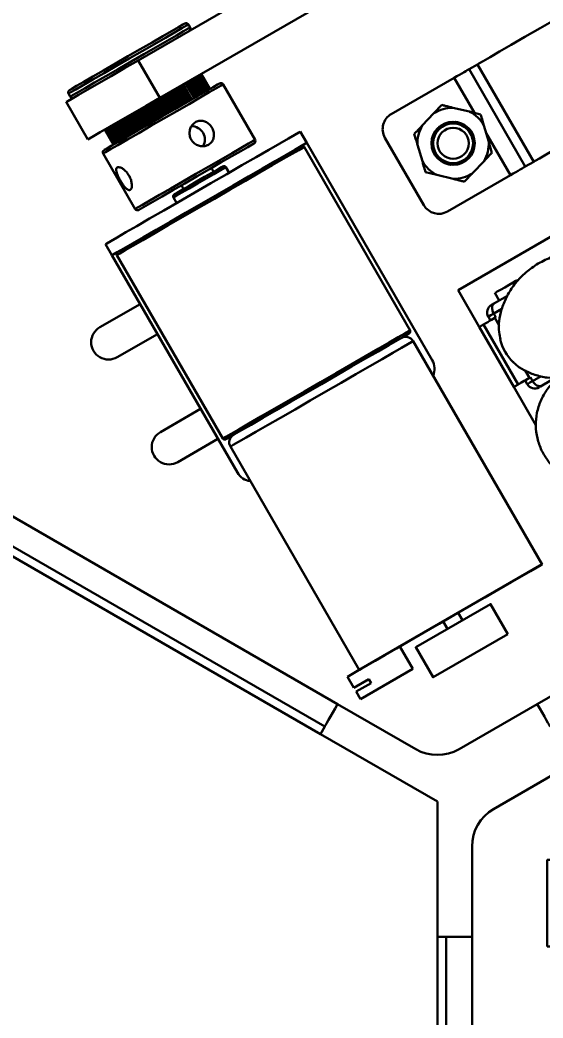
# Model space of a CAD drawing. Header units: millimetres. Extents: x 263 to 2983, y 441 to 2500.
# Drawn here: x 550.9 to 611.4, y 1349.6 to 1465 of the extents above; entities that cross this region are included whole.
import ezdxf

# ---------------------------------------------------------------- set-up
doc = ezdxf.new("R2010")
doc.units = ezdxf.units.MM
doc.header["$LTSCALE"] = 0.5
doc.layers.add('BOL', color=7, linetype='Continuous', lineweight=50)

# ---------------------------------------------------------------- blocks, each defined once
blk = doc.blocks.new('*U50')
at = {"layer": 'BOL'}
for p, q in [((-12, 6.19), (9.13, -6.01)), ((-1.8, 1.45), (-2.29, 0.59)), ((-0.07, 0.45), (-0.57, -0.4)), ((4.44, -3.3), (5.94, -0.7)), ((5.94, -0.7), (12, -4.2)), ((9.77, -4.07), (9.52, -4.5)), ((9.52, -4.5), (11.25, -5.5)), ((11.5, -5.07), (9.77, -4.07)), ((12, -4.2), (11.5, -5.07)), ((11.25, -5.5), (10.5, -6.8)), ((10.5, -6.8), (9.13, -6.01))]:
    blk.add_line(p, q, dxfattribs=at)
blk.add_lwpolyline([(-3.05, 6.8), (5.61, 1.8), (3.61, -1.67), (-5.05, 3.33)], close=True, dxfattribs=at)
blk = doc.blocks.new('*U51')
at = {"layer": 'BOL', "color": 0, "linetype": 'ByBlock', "lineweight": -2, "transparency": 16777216, "rotation": 239.9999999999999}
blk.add_blockref('*U50', (599.89, 1758.51), dxfattribs=at)
blk = doc.blocks.new('*U56')
at = {"layer": 'BOL'}
for p, q in [((-12, 6.19), (9.13, -6.01)), ((-1.8, 1.45), (-2.29, 0.59)), ((-0.07, 0.45), (-0.57, -0.4)), ((4.44, -3.3), (5.94, -0.7)), ((5.94, -0.7), (12, -4.2)), ((9.77, -4.07), (9.52, -4.5)), ((9.52, -4.5), (11.25, -5.5)), ((11.5, -5.07), (9.77, -4.07)), ((12, -4.2), (11.5, -5.07)), ((11.25, -5.5), (10.5, -6.8)), ((10.5, -6.8), (9.13, -6.01))]:
    blk.add_line(p, q, dxfattribs=at)
blk.add_lwpolyline([(-3.05, 6.8), (5.61, 1.8), (3.61, -1.67), (-5.05, 3.33)], close=True, dxfattribs=at)
blk = doc.blocks.new('*U57')
at = {"layer": 'BOL', "color": 0, "linetype": 'ByBlock', "lineweight": -2, "transparency": 16777216, "rotation": 120}
blk.add_blockref('*U56', (511.22, 1909.54), dxfattribs=at)

msp = doc.modelspace()

# ---------------------------------------------------------------- linework, layer by layer
at = {"layer": 'BOL'}
for p, q in [((564.56, 1460.33), (606.67, 1484.65)), ((567.06, 1456), (609.17, 1480.32)), ((570.57, 1464.15), (570.37, 1464.49)), ((564.56, 1460.33), (567.06, 1456)), ((603.78, 1459.88), (602.81, 1459.32)), ((603.78, 1459.88), (610.28, 1448.62)), ((571.44, 1458.53), (572.44, 1456.8)), ((571.56, 1458.6), (572.56, 1456.87)), ((571.61, 1458.63), (572.61, 1456.9)), ((571.66, 1458.66), (572.66, 1456.93)), ((571.74, 1458.71), (572.74, 1456.97)), ((571.77, 1458.72), (572.77, 1456.99)), ((571.81, 1458.74), (572.81, 1457.01)), ((571.84, 1458.76), (572.84, 1457.03)), ((571.85, 1458.77), (572.85, 1457.03)), ((571.86, 1458.77), (572.86, 1457.04)), ((602.81, 1459.32), (609.31, 1448.06)), ((569.49, 1457.41), (570.49, 1455.67)), ((569.63, 1457.49), (570.63, 1455.75)), ((569.77, 1457.57), (570.77, 1455.83)), ((570.04, 1457.72), (571.04, 1455.99)), ((570.16, 1457.79), (571.16, 1456.06)), ((570.29, 1457.87), (571.29, 1456.13)), ((570.53, 1458), (571.53, 1456.27)), ((570.64, 1458.06), (571.64, 1456.33)), ((570.74, 1458.13), (571.74, 1456.4)), ((570.95, 1458.24), (571.95, 1456.51)), ((571.04, 1458.3), (572.04, 1456.56)), ((571.13, 1458.35), (572.13, 1456.62)), ((571.29, 1458.44), (572.29, 1456.71)), ((571.36, 1458.49), (572.36, 1456.75)), ((578.07, 1451.15), (574.37, 1457.56)), ((593.82, 1454.13), (601.09, 1458.33)), ((601.09, 1458.33), (603.43, 1454.27)), ((556.51, 1456.49), (556.71, 1456.15)), ((567.43, 1456.22), (568.43, 1454.48)), ((567.59, 1456.31), (568.59, 1454.58)), ((567.76, 1456.4), (568.76, 1454.67)), ((567.93, 1456.5), (568.93, 1454.77)), ((568.06, 1456.58), (569.06, 1454.85)), ((568.26, 1456.69), (569.26, 1454.96)), ((568.42, 1456.79), (569.42, 1455.05)), ((568.58, 1456.88), (569.58, 1455.15)), ((568.66, 1456.92), (569.66, 1455.19)), ((568.9, 1457.06), (569.9, 1455.33)), ((569.05, 1457.15), (570.05, 1455.42)), ((569.2, 1457.24), (570.2, 1455.5)), ((569.22, 1457.25), (570.22, 1455.51)), ((556.25, 1455.54), (558.75, 1451.21)), ((565.49, 1455.09), (566.49, 1453.36)), ((565.51, 1455.1), (566.51, 1453.37)), ((565.68, 1455.2), (566.68, 1453.47)), ((565.85, 1455.3), (566.85, 1453.57)), ((565.96, 1455.36), (566.96, 1453.63)), ((566.14, 1455.47), (567.14, 1453.74)), ((566.2, 1455.51), (567.2, 1453.77)), ((566.38, 1455.61), (567.38, 1453.87)), ((566.55, 1455.71), (567.55, 1453.97)), ((566.61, 1455.74), (567.61, 1454.01)), ((566.79, 1455.84), (567.79, 1454.11)), ((566.9, 1455.91), (567.9, 1454.18)), ((567.07, 1456.01), (568.07, 1454.28)), ((567.25, 1456.11), (568.25, 1454.38)), ((567.26, 1456.11), (568.26, 1454.38)), ((598.75, 1454.22), (599.66, 1455.18)), ((563.5, 1453.94), (564.5, 1452.21)), ((563.53, 1453.96), (564.53, 1452.23)), ((563.68, 1454.05), (564.68, 1452.32)), ((563.84, 1454.14), (564.84, 1452.41)), ((564.07, 1454.27), (565.07, 1452.54)), ((564.16, 1454.33), (565.16, 1452.59)), ((564.32, 1454.42), (565.32, 1452.69)), ((564.48, 1454.51), (565.48, 1452.78)), ((564.68, 1454.62), (565.68, 1452.89)), ((564.82, 1454.71), (565.82, 1452.98)), ((564.99, 1454.81), (565.99, 1453.07)), ((565.16, 1454.9), (566.16, 1453.17)), ((565.31, 1454.99), (566.31, 1453.26)), ((597.39, 1452.8), (598.75, 1454.22)), ((600.95, 1454.87), (602.86, 1454.41)), ((602.86, 1454.41), (604.15, 1454.1)), ((561.54, 1452.81), (562.54, 1451.08)), ((561.64, 1452.87), (562.64, 1451.14)), ((561.73, 1452.92), (562.73, 1451.19)), ((561.94, 1453.05), (562.94, 1451.31)), ((562.06, 1453.11), (563.06, 1451.38)), ((562.17, 1453.18), (563.17, 1451.44)), ((562.41, 1453.32), (563.41, 1451.59)), ((562.54, 1453.39), (563.54, 1451.66)), ((562.67, 1453.47), (563.67, 1451.73)), ((562.95, 1453.63), (563.95, 1451.89)), ((563.09, 1453.71), (564.09, 1451.98)), ((563.23, 1453.79), (564.23, 1452.06)), ((604.53, 1452.82), (605.08, 1450.94)), ((560.72, 1452.34), (561.72, 1450.61)), ((560.72, 1452.34), (561.72, 1450.61)), ((560.74, 1452.35), (561.74, 1450.62)), ((560.75, 1452.36), (561.75, 1450.63)), ((560.8, 1452.39), (561.8, 1450.66)), ((560.84, 1452.41), (561.84, 1450.68)), ((560.87, 1452.43), (561.87, 1450.69)), ((560.97, 1452.48), (561.97, 1450.75)), ((561.02, 1452.51), (562.02, 1450.78)), ((561.08, 1452.55), (562.08, 1450.81)), ((561.21, 1452.62), (562.21, 1450.89)), ((561.29, 1452.67), (562.29, 1450.94)), ((561.36, 1452.71), (562.36, 1450.98)), ((584.05, 1450.8), (583.3, 1452.1)), ((604.8, 1451.91), (607.59, 1447.07)), ((598.55, 1425.68), (584.05, 1450.8)), ((593.09, 1451.4), (597.59, 1443.6)), ((597.41, 1448.68), (596.85, 1450.56)), ((560.51, 1449.56), (564.21, 1443.15)), ((595.99, 1429.11), (583.74, 1450.33)), ((604.54, 1448.7), (603.19, 1447.28)), ((610.28, 1448.62), (609.31, 1448.06)), ((573.27, 1447.46), (573.02, 1447.9)), ((575.07, 1447.35), (574.7, 1448)), ((599.07, 1447.09), (597.78, 1447.41)), ((600.98, 1446.63), (599.07, 1447.09)), ((600.32, 1442.87), (607.59, 1447.07)), ((603.19, 1447.28), (602.27, 1446.32)), ((569.56, 1445.9), (569.81, 1445.46)), ((621.02, 1445.01), (601.54, 1433.76)), ((568.63, 1444.5), (569.01, 1443.85)), ((561.53, 1437.8), (560.78, 1439.1)), ((576.03, 1412.68), (561.53, 1437.8)), ((562.09, 1437.83), (574.34, 1416.61)), ((608.39, 1434.94), (608.4, 1434.95)), ((601.54, 1433.76), (603.99, 1429.52)), ((605.76, 1432.27), (607.25, 1433.13)), ((605.8, 1433.45), (606.3, 1432.59)), ((564.78, 1432.17), (560.13, 1429.48)), ((605.76, 1432.27), (605.4, 1432.07)), ((509.68, 1430.92), (587.62, 1385.92)), ((606.6, 1431.6), (605.66, 1431.06)), ((605.66, 1431.06), (605.91, 1430.63)), ((608.48, 1422.87), (604.48, 1429.8)), ((605.04, 1430.7), (605.29, 1430.27)), ((605.8, 1430.56), (605.91, 1430.63)), ((605.8, 1430.56), (606.3, 1429.7)), ((562.13, 1426.02), (566.78, 1428.7)), ((603.99, 1429.52), (607.99, 1422.59)), ((507.68, 1427.46), (585.62, 1382.46)), ((508.18, 1428.33), (586.12, 1383.33)), ((611.25, 1402.07), (596.35, 1427.88)), ((609.31, 1424.48), (609.8, 1423.63)), ((609.29, 1423.34), (609.54, 1422.91)), ((609.8, 1423.63), (609.91, 1423.7)), ((610.16, 1423.27), (609.91, 1423.7)), ((610.16, 1423.27), (611.13, 1423.83)), ((612.77, 1423.62), (611.26, 1422.74)), ((607.99, 1422.59), (610.53, 1418.18)), ((571.78, 1420.04), (567.13, 1417.36)), ((569.13, 1413.89), (573.78, 1416.58)), ((575.22, 1415.68), (590.12, 1389.87)), ((610.68, 1385.92), (626.42, 1395.01)), ((587.62, 1385.92), (596.65, 1380.71)), ((601.65, 1380.71), (610.68, 1385.92)), ((586.12, 1383.33), (585.62, 1382.46)), ((585.62, 1382.46), (599.15, 1374.65)), ((614.68, 1379), (605.65, 1373.78)), ((599.15, 1374.65), (599.15, 1359.03)), ((603.15, 1369.45), (603.15, 1359.03)), ((599.15, 1359.03), (599.15, 1269.03)), ((600.15, 1359.03), (599.15, 1359.03)), ((600.15, 1359.03), (600.15, 1269.03)), ((603.15, 1359.03), (600.15, 1359.03)), ((603.15, 1359.03), (603.15, 1340.85))]:
    msp.add_line(p, q, dxfattribs=at)
at = {"layer": 'BOL', "flags": 128}
for points in [[(603.78, 1459.88), (603.94, 1459.98), (604.44, 1460.26), (605.24, 1460.72), (606.34, 1461.36), (607.69, 1462.14), (609.27, 1463.05), (611.03, 1464.07), (612.93, 1465.16), (614.9, 1466.3), (616.91, 1467.46), (618.88, 1468.6), (620.77, 1469.69), (622.54, 1470.71), (624.12, 1471.62), (625.47, 1472.4), (626.57, 1473.04), (627.37, 1473.5), (627.86, 1473.78), (628.03, 1473.88)], [(570.37, 1464.49), (570.36, 1464.49), (570.14, 1464.36), (569.6, 1464.05), (568.78, 1463.58), (567.71, 1462.96), (566.44, 1462.22), (565.02, 1461.41), (563.54, 1460.55), (562.04, 1459.69), (560.62, 1458.86), (559.32, 1458.12), (558.22, 1457.48), (557.36, 1456.98), (556.79, 1456.65), (556.53, 1456.5), (556.51, 1456.49)], [(569.96, 1464.6), (569.95, 1464.6), (569.74, 1464.48), (569.22, 1464.18), (568.43, 1463.72), (567.4, 1463.12), (566.17, 1462.42), (564.81, 1461.63), (563.38, 1460.81), (561.95, 1459.98), (560.57, 1459.18), (559.33, 1458.46), (558.27, 1457.85), (557.44, 1457.38), (556.89, 1457.06), (556.64, 1456.91), (556.62, 1456.9)], [(570.57, 1464.15), (570.56, 1464.14), (570.34, 1464.01), (569.8, 1463.71), (568.98, 1463.23), (567.91, 1462.61), (566.64, 1461.88), (565.22, 1461.06), (563.74, 1460.2), (562.24, 1459.34), (560.82, 1458.52), (559.52, 1457.77), (558.42, 1457.13), (557.56, 1456.64), (556.99, 1456.31), (556.73, 1456.15), (556.71, 1456.15)], [(610.28, 1448.62), (610.44, 1448.72), (610.94, 1449), (611.74, 1449.47), (612.84, 1450.1), (614.19, 1450.88), (615.77, 1451.79), (617.53, 1452.81), (619.43, 1453.9), (621.4, 1455.04), (623.41, 1456.2), (625.38, 1457.34), (627.27, 1458.43), (629.04, 1459.45), (630.62, 1460.36), (631.97, 1461.15), (633.07, 1461.78), (633.87, 1462.24), (634.36, 1462.53), (634.53, 1462.62)], [(556.25, 1455.54), (556.42, 1455.63), (556.9, 1455.91), (557.68, 1456.36), (558.74, 1456.97), (560.01, 1457.7), (561.44, 1458.53), (562.98, 1459.42), (564.56, 1460.33)], [(601.09, 1458.33), (601.4, 1458.51), (601.7, 1458.68), (601.98, 1458.84), (602.23, 1458.98), (602.44, 1459.11), (602.61, 1459.21), (602.74, 1459.28), (602.81, 1459.32)], [(574.37, 1457.56), (574.36, 1457.56), (574.14, 1457.43), (573.61, 1457.12), (572.78, 1456.65), (571.71, 1456.03), (570.44, 1455.29), (569.02, 1454.48), (567.54, 1453.62), (566.04, 1452.76), (564.62, 1451.93), (563.32, 1451.19), (562.22, 1450.55), (561.36, 1450.06), (560.79, 1449.72), (560.53, 1449.57), (560.51, 1449.56)], [(573.96, 1457.67), (573.95, 1457.67), (573.74, 1457.55), (573.22, 1457.25), (572.43, 1456.79), (571.4, 1456.2), (570.17, 1455.49), (568.81, 1454.7), (567.38, 1453.88), (565.95, 1453.05), (564.57, 1452.26), (563.33, 1451.54), (562.27, 1450.92), (561.44, 1450.45), (560.89, 1450.13), (560.64, 1449.98), (560.62, 1449.97)], [(558.75, 1451.21), (558.92, 1451.3), (559.4, 1451.58), (560.18, 1452.03), (561.24, 1452.64), (562.51, 1453.37), (563.94, 1454.2), (565.48, 1455.09), (567.06, 1456)], [(602.19, 1452.92), (602.88, 1452.34), (603.33, 1451.53), (603.45, 1450.64), (603.18, 1449.6), (602.48, 1448.77), (601.64, 1448.35), (600.67, 1448.28), (599.76, 1448.57), (599.04, 1449.18), (598.58, 1450.04), (598.49, 1450.98), (598.76, 1451.9), (599.37, 1452.66), (600.23, 1453.13), (601.24, 1453.22), (602.19, 1452.92), (602.19, 1452.92)], [(583.3, 1452.1), (583.14, 1452.01), (582.69, 1451.74), (581.94, 1451.31), (580.92, 1450.73), (579.66, 1450), (578.2, 1449.15), (576.56, 1448.21), (574.8, 1447.19), (572.97, 1446.13), (571.11, 1445.06), (569.28, 1444), (567.52, 1442.99), (565.88, 1442.04), (564.41, 1441.19), (563.15, 1440.47), (562.14, 1439.88), (561.39, 1439.45), (560.93, 1439.18), (560.78, 1439.1)], [(584.05, 1450.8), (583.89, 1450.71), (583.44, 1450.44), (582.69, 1450.01), (581.67, 1449.43), (580.41, 1448.7), (578.95, 1447.85), (577.31, 1446.91), (575.55, 1445.89), (573.72, 1444.83), (571.86, 1443.76), (570.03, 1442.7), (568.27, 1441.69), (566.63, 1440.74), (565.16, 1439.89), (563.9, 1439.17), (562.89, 1438.58), (562.14, 1438.15), (561.68, 1437.89), (561.53, 1437.8)], [(578.07, 1451.15), (578.06, 1451.15), (577.84, 1451.02), (577.3, 1450.71), (576.48, 1450.24), (575.41, 1449.62), (574.14, 1448.88), (572.72, 1448.07), (571.24, 1447.21), (569.74, 1446.35), (568.32, 1445.53), (567.02, 1444.78), (565.92, 1444.14), (565.06, 1443.65), (564.49, 1443.32), (564.23, 1443.16), (564.21, 1443.15)], [(577.96, 1450.75), (577.95, 1450.74), (577.74, 1450.62), (577.22, 1450.32), (576.43, 1449.86), (575.4, 1449.27), (574.17, 1448.56), (572.81, 1447.78), (571.38, 1446.95), (569.95, 1446.12), (568.57, 1445.33), (567.33, 1444.61), (566.27, 1444), (565.44, 1443.52), (564.89, 1443.2), (564.64, 1443.05), (564.62, 1443.05)], [(583.74, 1450.33), (583.58, 1450.24), (583.12, 1449.97), (582.36, 1449.54), (581.34, 1448.94), (580.07, 1448.21), (578.59, 1447.36), (576.95, 1446.41), (575.19, 1445.4), (573.37, 1444.35), (571.54, 1443.29), (569.74, 1442.25), (568.04, 1441.27), (566.48, 1440.36), (565.1, 1439.57), (563.95, 1438.9), (563.05, 1438.39), (562.44, 1438.03), (562.13, 1437.85), (562.09, 1437.83)], [(574.7, 1448), (574.53, 1447.9), (574.06, 1447.63), (573.32, 1447.2), (572.41, 1446.68), (571.41, 1446.1), (570.45, 1445.54), (569.61, 1445.06), (569, 1444.71), (568.67, 1444.52), (568.63, 1444.5)], [(568.72, 1444.84), (568.76, 1444.86), (569.06, 1445.03), (569.63, 1445.36), (570.41, 1445.81), (571.31, 1446.33), (572.23, 1446.86), (573.08, 1447.35), (573.76, 1447.74), (574.2, 1448), (574.35, 1448.09)], [(607.59, 1447.07), (607.9, 1447.25), (608.2, 1447.42), (608.48, 1447.58), (608.73, 1447.73), (608.94, 1447.85), (609.11, 1447.95), (609.24, 1448.02), (609.31, 1448.06)], [(605.8, 1433.45), (605.85, 1433.48), (606.07, 1433.61), (606.45, 1433.83), (606.93, 1434.1), (607.44, 1434.4), (607.89, 1434.66), (608.23, 1434.85), (608.39, 1434.94)], [(605.66, 1431.06), (605.34, 1430.87), (605.13, 1430.75), (605.04, 1430.7), (605.04, 1430.7)], [(603.99, 1429.52), (603.99, 1429.52), (604.05, 1429.55), (604.22, 1429.65), (604.48, 1429.8)], [(604.48, 1429.8), (604.54, 1429.84), (604.66, 1429.9), (604.81, 1429.99), (604.99, 1430.09), (605.19, 1430.21), (605.4, 1430.33), (605.61, 1430.45), (605.8, 1430.56)], [(574.34, 1416.61), (574.38, 1416.64), (574.69, 1416.81), (575.3, 1417.17), (576.2, 1417.68), (577.35, 1418.35), (578.73, 1419.15), (580.29, 1420.05), (581.99, 1421.03), (583.79, 1422.07), (585.62, 1423.13), (587.44, 1424.18), (589.2, 1425.19), (590.84, 1426.14), (592.32, 1426.99), (593.59, 1427.73), (594.61, 1428.32), (595.37, 1428.76), (595.83, 1429.02), (595.99, 1429.11), (595.99, 1429.11)], [(595.9, 1428.77), (595.75, 1428.68), (595.29, 1428.42), (594.55, 1427.99), (593.54, 1427.41), (592.3, 1426.69), (590.85, 1425.86), (589.24, 1424.93), (587.52, 1423.94), (585.74, 1422.91), (583.94, 1421.87), (582.18, 1420.85), (580.51, 1419.89), (578.98, 1419), (577.63, 1418.22), (576.5, 1417.57), (575.62, 1417.07), (575.02, 1416.72), (574.72, 1416.54), (574.68, 1416.52)], [(596.35, 1427.88), (596.2, 1427.79), (595.75, 1427.53), (595.01, 1427.11), (594.01, 1426.53), (592.77, 1425.81), (591.33, 1424.98), (589.73, 1424.05), (588.02, 1423.07), (586.24, 1422.04), (584.45, 1421.01), (582.7, 1419.99), (581.03, 1419.03), (579.51, 1418.15), (578.16, 1417.38), (577.04, 1416.73), (576.16, 1416.22), (575.56, 1415.88), (575.26, 1415.7), (575.22, 1415.68)], [(607.99, 1422.59), (607.99, 1422.59), (608.05, 1422.63), (608.22, 1422.72), (608.48, 1422.87)], [(609.8, 1423.63), (609.61, 1423.52), (609.4, 1423.4), (609.19, 1423.28), (608.99, 1423.17), (608.81, 1423.06), (608.66, 1422.97), (608.54, 1422.91), (608.48, 1422.87)], [(609.54, 1422.91), (609.54, 1422.91), (609.63, 1422.96), (609.84, 1423.08), (610.16, 1423.27)], [(611.26, 1422.74), (611.06, 1422.63), (610.95, 1422.56), (610.9, 1422.54), (610.9, 1422.54)], [(590.12, 1389.87), (590.16, 1389.89), (590.46, 1390.07), (591.06, 1390.41), (591.94, 1390.92), (593.06, 1391.57), (594.41, 1392.35), (595.93, 1393.23), (597.6, 1394.19), (599.35, 1395.2), (601.14, 1396.23), (602.92, 1397.26), (604.63, 1398.25), (606.23, 1399.17), (607.67, 1400), (608.91, 1400.72), (609.91, 1401.3), (610.65, 1401.72), (611.1, 1401.99), (611.25, 1402.07), (611.25, 1402.07)], [(587.62, 1385.92), (587.33, 1385.42), (587.05, 1384.93), (586.79, 1384.48), (586.56, 1384.09), (586.38, 1383.76), (586.24, 1383.52), (586.15, 1383.38), (586.12, 1383.33)], [(610.68, 1385.92), (610.98, 1385.42), (611.26, 1384.93), (611.52, 1384.48), (611.74, 1384.09), (611.93, 1383.76), (612.07, 1383.52), (612.15, 1383.38), (612.18, 1383.33)]]:
    msp.add_lwpolyline(points, dxfattribs=at)
at = {"layer": 'BOL'}
for radius in [2.5, 2.3, 1.8]:
    msp.add_circle((600.97, 1450.75), radius, dxfattribs=at)
for centre, radius, start, end in [((570.11, 1464.34), 0.3, 30, 120), ((570.31, 1464), 0.3, 300, 30), ((574.11, 1457.41), 0.3, 30, 120), ((556.77, 1456.64), 0.3, 120, 210), ((556.97, 1456.3), 0.3, 210, 300), ((594.82, 1452.4), 2, 120, 210), ((600.97, 1450.75), 4.12, 90.1872, 122.5977), ((600.97, 1450.75), 4.12, 30.1872, 62.5977), ((570.72, 1451.18), 1.55, 330.2667, 89.7117), ((600.97, 1450.75), 4.12, 150.1872, 182.5977), ((577.81, 1451), 0.3, 300, 30), ((583.52, 1450.21), 0.25, 30, 120), ((600.97, 1450.75), 4.12, 330.1872, 2.5977), ((560.77, 1449.71), 0.3, 120, 210), ((574.48, 1447.87), 0.25, 30, 120), ((600.97, 1450.75), 4.12, 210.1872, 242.5977), ((600.97, 1450.75), 4.12, 270.1872, 302.5977), ((568.85, 1444.62), 0.25, 120, 210), ((599.32, 1444.6), 2, 210, 300), ((564.47, 1443.3), 0.3, 210, 300), ((562.31, 1437.96), 0.25, 120, 210), ((605.9, 1431.2), 1, 120, 210), ((561.13, 1427.75), 2, 120, 300), ((595.77, 1428.99), 0.25, 300, 30), ((595.49, 1427.38), 1, 30, 120), ((611.56, 1429.27), 5.29, 193.2838, 226.2257), ((596.82, 1424.68), 2, 336.8699, 30), ((610.4, 1423.41), 1, 210, 300), ((568.13, 1415.63), 2, 120, 300), ((576.09, 1416.18), 1, 120, 210), ((574.56, 1416.74), 0.25, 210, 300), ((577.76, 1413.68), 2, 210, 263.1301), ((599.15, 1385.04), 5, 240, 300), ((608.15, 1369.45), 5, 120, 180)]:
    msp.add_arc(centre, radius, start, end, dxfattribs=at)
for points, knots in [([(599.66, 1455.18), (599.8, 1455.15), (600.22, 1455.05), (600.65, 1454.94), (600.95, 1454.87)], [0, 0, 0, 0, 0.309696, 1, 1, 1, 1]), ([(604.15, 1454.1), (604.23, 1453.85), (604.35, 1453.43), (604.48, 1453), (604.53, 1452.82)], [0, 0, 0, 0, 0.592729, 1, 1, 1, 1]), ([(572.69, 1450.59), (572.82, 1450.68), (573.07, 1450.86), (573.28, 1451.28), (573.35, 1451.76), (573.26, 1452.25), (573.03, 1452.71), (572.68, 1453.07), (572.26, 1453.31), (571.8, 1453.39), (571.34, 1453.29), (570.94, 1453.04), (570.64, 1452.65), (570.49, 1452.18), (570.49, 1451.67), (570.66, 1451.18), (570.97, 1450.78), (571.4, 1450.51), (571.89, 1450.39), (572.34, 1450.42), (572.59, 1450.54), (572.69, 1450.59)], [0, 0, 0, 0, 0.053053, 0.106087, 0.159684, 0.213696, 0.267081, 0.319768, 0.372781, 0.426619, 0.480523, 0.533626, 0.586324, 0.639604, 0.69358, 0.747291, 0.800151, 0.852919, 0.906478, 0.960497, 1, 1, 1, 1]), ([(596.48, 1451.84), (596.57, 1451.94), (596.87, 1452.25), (597.18, 1452.58), (597.39, 1452.8)], [0, 0, 0, 0, 0.309702, 1, 1, 1, 1]), ([(602.1, 1452.75), (602.12, 1452.78), (602.15, 1452.84), (602.18, 1452.89), (602.19, 1452.92)], [0, 0, 0, 0, 0.560049, 1, 1, 1, 1]), ([(596.85, 1450.56), (596.83, 1450.63), (596.71, 1451.06), (596.58, 1451.48), (596.48, 1451.84)], [0, 0, 0, 0, 0.145982, 1, 1, 1, 1]), ([(605.08, 1450.94), (605.1, 1450.87), (605.23, 1450.44), (605.35, 1450.02), (605.46, 1449.66)], [0, 0, 0, 0, 0.145976, 1, 1, 1, 1]), ([(605.46, 1449.66), (605.36, 1449.57), (605.06, 1449.25), (604.75, 1448.93), (604.54, 1448.7)], [0, 0, 0, 0, 0.3096716, 1, 1, 1, 1]), ([(597.78, 1447.41), (597.71, 1447.66), (597.58, 1448.08), (597.46, 1448.5), (597.41, 1448.68)], [0, 0, 0, 0, 0.592729, 1, 1, 1, 1]), ([(563.64, 1445.37), (563.69, 1445.41), (563.79, 1445.51), (563.84, 1445.83), (563.81, 1446.25), (563.67, 1446.71), (563.43, 1447.16), (563.12, 1447.55), (562.78, 1447.83), (562.45, 1447.99), (562.19, 1448.01), (562.04, 1447.9), (562, 1447.66), (562.08, 1447.32), (562.25, 1446.91), (562.49, 1446.46), (562.75, 1446.04), (563.02, 1445.67), (563.28, 1445.42), (563.49, 1445.31), (563.6, 1445.35), (563.64, 1445.37)], [0, 0, 0, 0, 0.053051, 0.106081, 0.159679, 0.213695, 0.267077, 0.319766, 0.372776, 0.42662, 0.480522, 0.533625, 0.586322, 0.639602, 0.693585, 0.74729, 0.800149, 0.852914, 0.90648, 0.960496, 1, 1, 1, 1]), ([(602.27, 1446.32), (602.14, 1446.35), (601.72, 1446.45), (601.28, 1446.56), (600.98, 1446.63)], [0, 0, 0, 0, 0.30969, 1, 1, 1, 1]), ([(615.96, 1438.16), (615.77, 1438.18), (615.04, 1438.23), (613.69, 1438.02), (612.01, 1437.51), (610.42, 1436.66), (609.04, 1435.58), (607.93, 1434.33), (607.1, 1432.97), (606.54, 1431.59), (606.27, 1430.23), (606.22, 1429.06), (606.38, 1428.34), (606.44, 1428.05)], [0, 0, 0, 0, 0.037402, 0.139313, 0.254388, 0.367138, 0.476488, 0.581671, 0.682057, 0.776931, 0.865378, 0.94616, 1, 1, 1, 1]), ([(605.76, 1432.27), (605.76, 1432.27), (605.67, 1432.22), (605.54, 1432.08), (605.46, 1431.8), (605.49, 1431.51), (605.55, 1431.27), (605.63, 1431.13), (605.66, 1431.06)], [0, 0, 0, 0, 0.002968, 0.336039, 0.61722, 0.785574, 0.892358, 1, 1, 1, 1]), ([(607.91, 1425.47), (607.97, 1425.41), (608.33, 1425.02), (609.15, 1424.51), (610.41, 1423.94), (611.86, 1423.62), (613.42, 1423.54), (615.08, 1423.76), (616.76, 1424.29), (618.35, 1425.14), (619.71, 1426.23), (620.78, 1427.41), (621.27, 1428.27), (621.48, 1428.65)], [0, 0, 0, 0, 0.015056, 0.094003, 0.182509, 0.277041, 0.375733, 0.477291, 0.591851, 0.704074, 0.812898, 0.917552, 1, 1, 1, 1]), ([(610.16, 1423.27), (610.21, 1423.2), (610.29, 1423.06), (610.46, 1422.89), (610.7, 1422.72), (610.99, 1422.65), (611.17, 1422.69), (611.26, 1422.74), (611.26, 1422.74)], [0, 0, 0, 0, 0.107634, 0.214429, 0.38277, 0.663953, 0.997032, 1, 1, 1, 1]), ([(613.11, 1423.6), (613.01, 1423.53), (612.51, 1423.18), (611.8, 1422.3), (611.05, 1421.02), (610.61, 1419.59), (610.47, 1418.11), (610.66, 1416.64), (611.15, 1415.23), (611.93, 1413.97), (612.96, 1412.89), (614.2, 1412.06), (615.59, 1411.51), (617.06, 1411.27), (618.55, 1411.34), (620, 1411.73), (621.31, 1412.43), (622.24, 1413.13), (622.64, 1413.65), (622.73, 1413.78)], [0, 0, 0, 0, 0.0158858, 0.080294, 0.1445939, 0.2087689, 0.272834, 0.3368129, 0.4007543, 0.464712, 0.5287312, 0.592838, 0.657056, 0.7213872, 0.7858123, 0.8502978, 0.9147969, 0.9792626, 1, 1, 1, 1])]:
    msp.add_open_spline(points, degree=3, knots=knots, dxfattribs=at)

# ---------------------------------------------------------------- block references
for name, p in [('*U51', (0, -363.73)), ('*U57', (105, -545.6))]:
    msp.add_blockref(name, p, dxfattribs=at)

doc.saveas('drawing.dxf')
